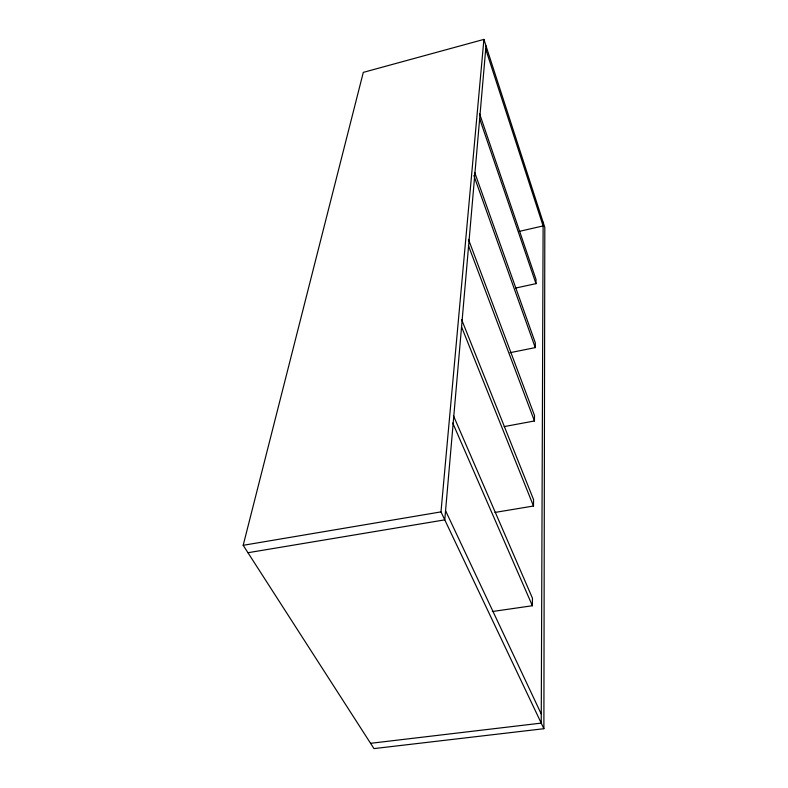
<?xml version="1.0" encoding="UTF-8"?>
<svg xmlns="http://www.w3.org/2000/svg" width="788" height="788" viewBox="0 0 788 788"><rect width="100%" height="100%" fill="white"/><g stroke="black" fill="none" stroke-linecap="round" stroke-linejoin="round"><path stroke-width="1.18" d="M543.887 728.713L544.813 227.436L483.911 39.4L363.298 72.378L243.187 545.306L373.965 748.6L543.887 728.713L440.984 511.885L483.911 39.4M543.129 222.236L541.238 723.108L370.567 743.311M492.352 611.527L532.373 605.736L532.452 598.181L453.396 415.591M494.943 512.436L533.486 506.014L533.565 499.602L461.61 319.554M504.182 426.594L534.441 420.969L534.5 415.473L468.476 239.345M509.974 352.709L535.259 347.606L535.318 342.829L474.691 172.424M515.677 288.044L535.978 283.65L536.027 279.474L479.596 113.797M485.999 45.862L444.767 519.863L247.964 552.723M519.115 231.416L543.109 225.929L485.713 49.132M243.187 545.306L440.984 511.885M445.565 510.713L541.267 714.046M452.736 422.998L532.373 605.736M461.522 326.823L533.486 506.014M468.407 245.551L534.441 420.969M473.854 175.566L535.259 347.606M479.656 118.761L535.978 283.65"/></g></svg>
